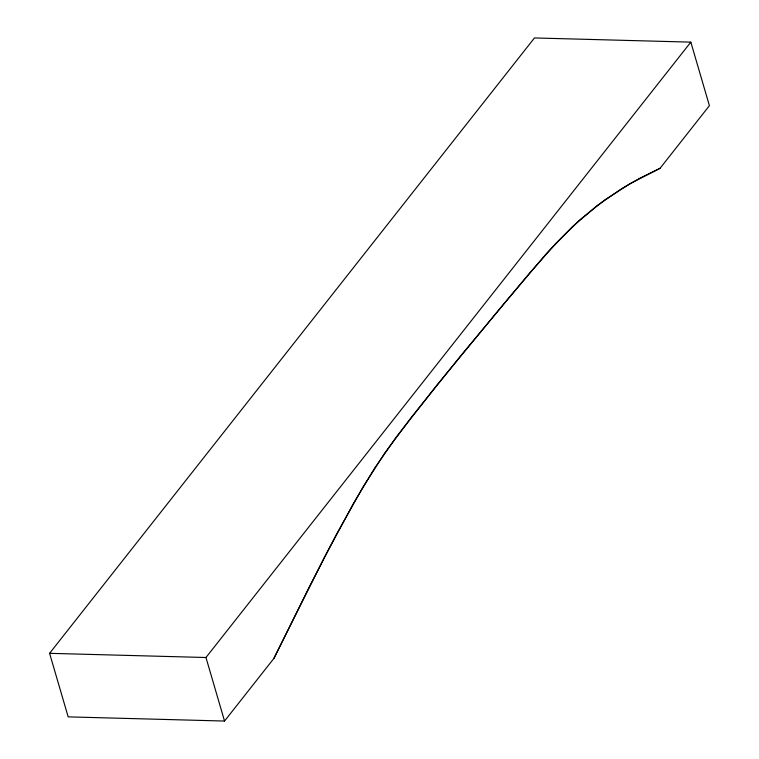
<?xml version="1.0" encoding="UTF-8"?>
<svg xmlns="http://www.w3.org/2000/svg" width="759" height="759" viewBox="0 0 759 759"><rect width="100%" height="100%" fill="white"/><g stroke="black" fill="none" stroke-linecap="round" stroke-linejoin="round"><path stroke-width="1.14" d="M273.885 658.423L308.998 587.513L336.36 534.573L363.314 486.481L384.955 452.781L410.581 418.351L461.671 354.69L529.564 273.145L555.911 243.278L579.591 220.101L604.581 200.063L630.16 183.612L660.064 168.299L709.409 105.672L690.823 42.134L534.459 37.95L49.591 653.328L68.177 716.866L224.541 721.05L273.885 658.423L324.444 557.267L353.523 503.293L374.851 467.867L395.904 437.582L436.852 385.192L503.416 304.35L547.068 252.918L572.324 226.78L596.498 206.078L621.811 188.593L639.932 178.194L660.064 168.299M49.591 653.328L205.964 657.512L690.823 42.134M205.964 657.512L224.541 721.05"/></g></svg>
